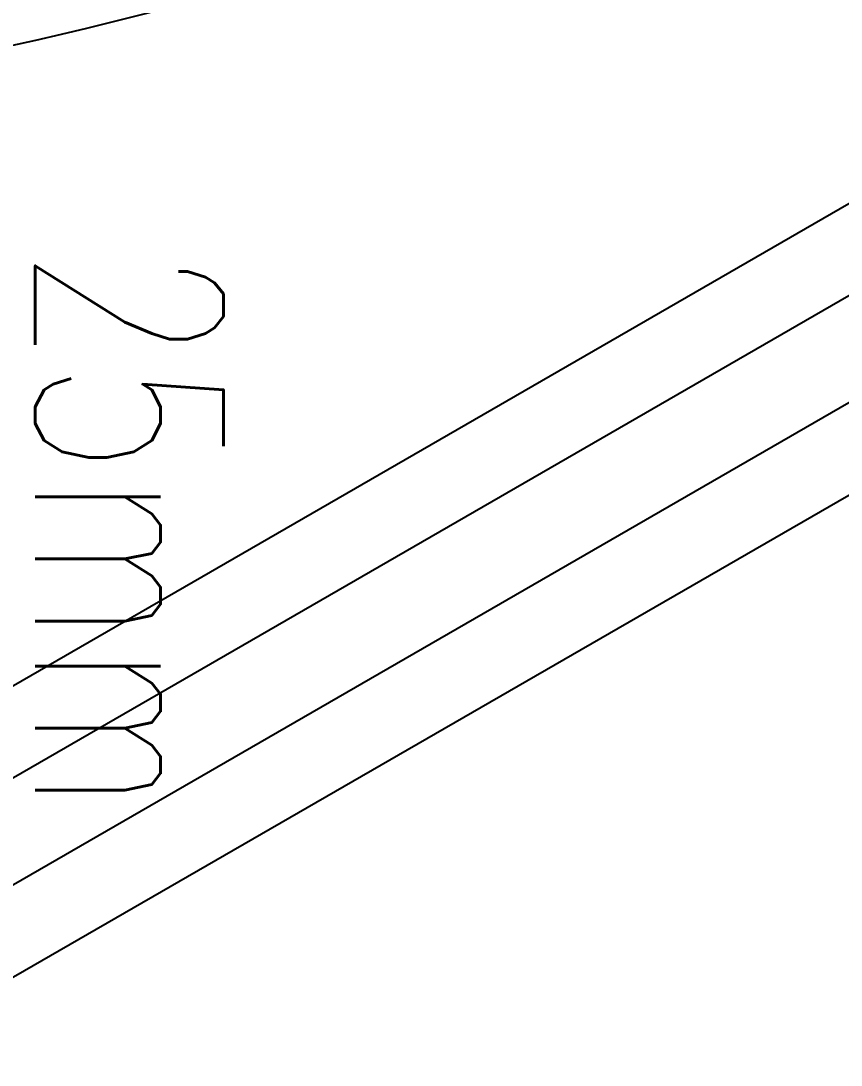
# Model space of a CAD drawing. Header units: millimetres. Extents: x 474.7 to 528.3, y 13.1 to 23.5.
# Drawn here: x 483.2968 to 483.5148, y 14.3273 to 14.6051 of the extents above; entities that cross this region are included whole.
import ezdxf

# ---------------------------------------------------------------- set-up
doc = ezdxf.new("R2010")
doc.units = ezdxf.units.MM
doc.header["$LTSCALE"] = 2.5
doc.layers.add('I-ARQ', color=8, linetype='Continuous')
doc.layers.add('I-NORMO_INST', color=4, linetype='Continuous')
doc.styles.add('25', font='ROMANS.SHX', dxfattribs={"width": 0.7, "height": 0.05})

msp = doc.modelspace()

# ---------------------------------------------------------------- linework, layer by layer
at = {"layer": 'I-ARQ', "extrusion": (0, 0.816497, 0.57735)}
for p, q in [((482.76299, 14.12134, 11.93672), (483.61859, 14.61532, 11.23812)), ((482.7842, 14.1091, 11.95404), (483.6398, 14.60308, 11.25544)), ((483.66455, 14.58879, 11.27565), (483.24028, 14.34384, 11.62206)), ((483.2615, 14.33159, 11.63938), (483.68576, 14.57654, 11.29297))]:
    msp.add_line(p, q, dxfattribs=at)
for centre, start, end in [((-483.08374, 0.20484, 18.4217), 45.00011, 135.13183), ((-483.66455, 0.78369, 18.4217), 45, 135)]:
    msp.add_arc(centre, 0.6, start, end, dxfattribs=at)

# ---------------------------------------------------------------- texts
at = {"layer": 'I-NORMO_INST', "style": '25', "width": 0.7}
msp.add_text('25mm', height=0.05, rotation=270, dxfattribs=at).set_placement((483.30059, 14.54448, 12.60067))

doc.saveas('drawing.dxf')
